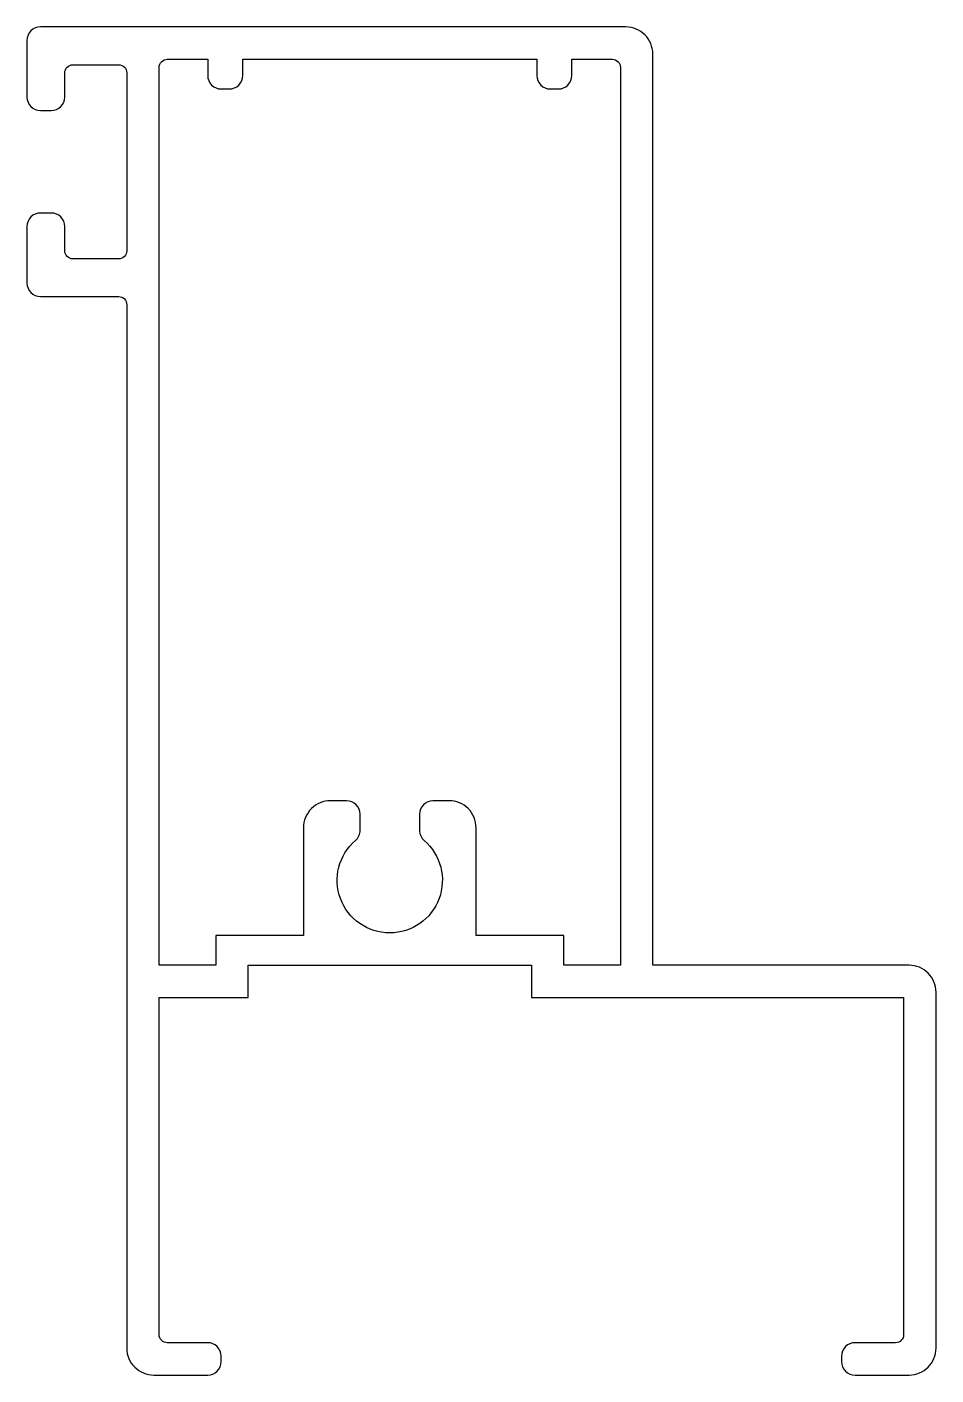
# Model space of a CAD drawing. Extents: x 158 to 191.7, y 185.8 to 235.8.
import ezdxf

# ---------------------------------------------------------------- set-up
doc = ezdxf.new("R2010")
doc.units = 0
doc.layers.get('0').update_dxf_attribs({"linetype": 'CONTINUOUS'})

msp = doc.modelspace()

# ---------------------------------------------------------------- linework, layer by layer
for points in [[(164.735, 187.006), (163.235, 187.006, -0.414214), (162.935, 187.306), (162.935, 199.806), (166.235, 199.806), (166.235, 201.006), (176.735, 201.006), (176.735, 199.806), (190.535, 199.806), (190.535, 187.306, -0.414214), (190.235, 187.006), (188.735, 187.006, 0.414214), (188.235, 186.506), (188.235, 186.306, 0.414214), (188.735, 185.806), (190.735, 185.806, 0.414214), (191.735, 186.806), (191.735, 200.006, 0.414214), (190.735, 201.006), (181.235, 201.006), (181.235, 234.806, 0.414214), (180.235, 235.806), (158.535, 235.806, 0.414214), (158.035, 235.306), (158.035, 233.206, 0.414214), (158.535, 232.706), (158.935, 232.706, 0.414214), (159.435, 233.206), (159.435, 234.106, -0.414214), (159.735, 234.406), (161.435, 234.406, -0.414214), (161.735, 234.106), (161.735, 227.506, -0.414214), (161.435, 227.206), (159.735, 227.206, -0.414214), (159.435, 227.506), (159.435, 228.406, 0.414214), (158.935, 228.906), (158.535, 228.906, 0.414214), (158.035, 228.406), (158.035, 226.306, 0.414214), (158.535, 225.806), (161.435, 225.806, -0.414214), (161.735, 225.506), (161.735, 186.806, 0.414214), (162.735, 185.806), (164.735, 185.806, 0.414214), (165.235, 186.306), (165.235, 186.506, 0.414214)], [(169.285, 207.106, 0.414214), (168.285, 206.106), (168.285, 202.106), (165.035, 202.106), (165.035, 201.006), (162.935, 201.006), (162.935, 234.306, -0.414214), (163.235, 234.606), (164.735, 234.606), (164.735, 234.006, 0.414214), (165.235, 233.506), (165.535, 233.506, 0.414214), (166.035, 234.006), (166.035, 234.606), (176.935, 234.606), (176.935, 234.006, 0.414214), (177.435, 233.506), (177.735, 233.506, 0.414214), (178.235, 234.006), (178.235, 234.606), (179.735, 234.606, -0.414214), (180.035, 234.306), (180.035, 201.006), (177.935, 201.006), (177.935, 202.106), (174.685, 202.106), (174.685, 206.106, 0.414214), (173.685, 207.106), (173.085, 207.106, 0.414214), (172.585, 206.606), (172.585, 206.012, 0.21816), (172.758, 205.633, -2.690873), (170.211, 205.633, 0.21816), (170.385, 206.012), (170.385, 206.606, 0.414214), (169.885, 207.106)]]:
    msp.add_lwpolyline(points, format="xyb", close=True)

doc.saveas('drawing.dxf')
